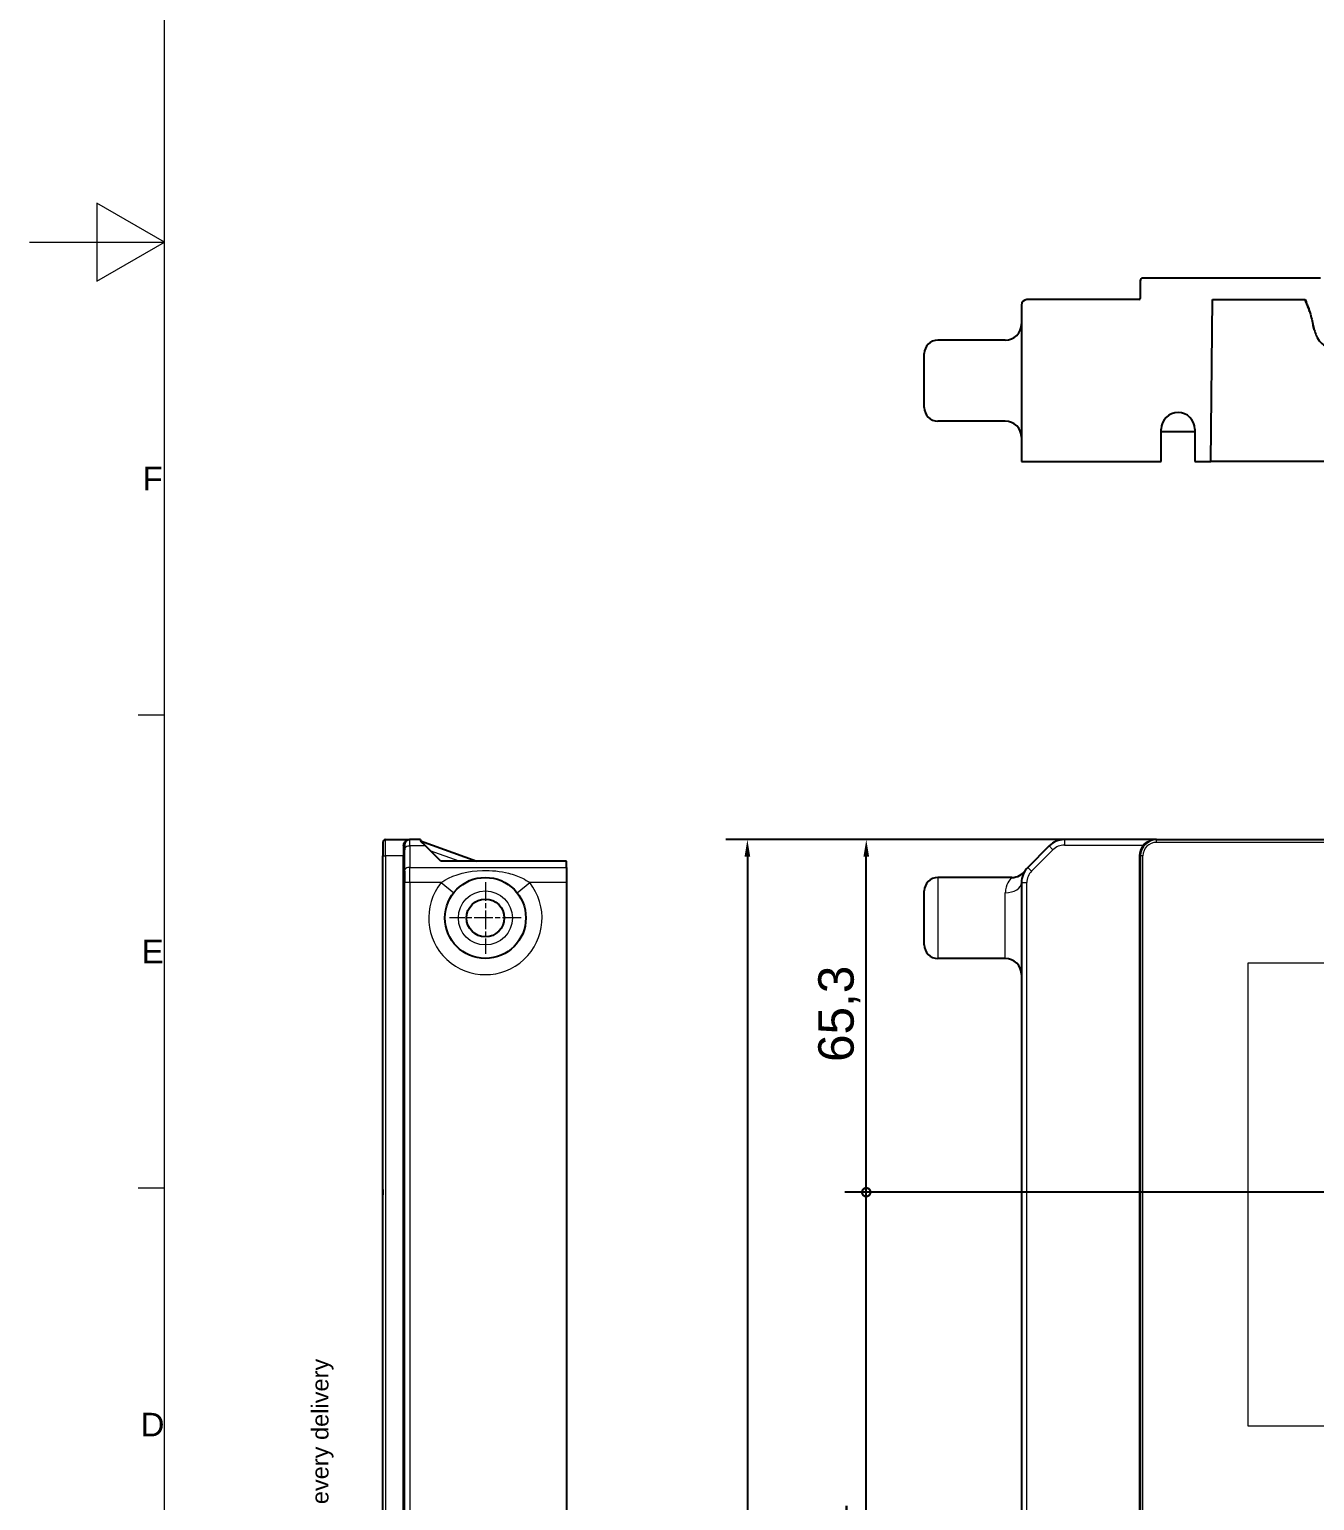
# Model space of a CAD drawing. Header units: millimetres. Extents: x 0 to 1486, y 0 to 1051.
# Drawn here: x 0 to 238, y 292.5 to 565 of the extents above; entities that cross this region are included whole.
import ezdxf

# ---------------------------------------------------------------- set-up
doc = ezdxf.new("R2010")
doc.units = ezdxf.units.MM
doc.header["$LTSCALE"] = 1.25
doc.linetypes.add('CHAIN', pattern=[0.3543, 0.2362, -0.0295, 0.0591, -0.0295])
for name, color, linetype, lineweight, true_color in [('Bemaßungen(DIN)', 7, 'Continuous', 5, 0x262659), ('Detailkreislinien(DIN)', 7, 'Continuous', 9, 0x262659), ('Mittelpunktmarkierung(DIN)', 7, 'Continuous', 9, 0x262659), ('Sichtbare Kanten(DIN)', 7, 'Continuous', 25, 0x262659), ('Sichtbare tangentiale Kanten(DIN)', 7, 'Continuous', 15, 0x1a1a3e), ('Skizziergeometrie(DIN)', 7, 'Continuous', 9, 0x262659), ('Symbole(DIN)', 7, 'Continuous', 15, 0x262659)]:
    doc.layers.add(name, color=color, linetype=linetype, lineweight=lineweight, true_color=true_color)
doc.styles.add('Aktuell-DIN', font='arial.ttf')
doc.styles.add('Aktuell-DINGroßer Text', font='arial.ttf')
doc.dimstyles.new('STANDARD-DIN', dxfattribs={"dimscale": 1.25, "dimtxt": 5.25, "dimasz": 2.5, "dimexe": 3.175, "dimexo": 0, "dimgap": 0.8, "dimtad": 1, "dimrnd": 1e-08, "dimtxsty": 'Aktuell-DINGroßer Text', "dimcen": 0.09, "dimdle": 10, "dimclrd": 256, "dimclre": 256, "dimclrt": 256, "dimazin": 2, "dimtfac": 0.666667, "dimtmove": 0, "dimatfit": 3, "dimfxl": 1, "dimtolj": 1, "dimlwd": 25, "dimlwe": 25, "dimarcsym": 0})

# ---------------------------------------------------------------- blocks, each defined once
blk = doc.blocks.new('Ränder Standardrahmen')
at = {"layer": 'Skizziergeometrie(DIN)'}
for p, q in [((20, 350.42), (16.1, 350.42)), ((20, 280.33), (16.1, 280.33))]:
    blk.add_line(p, q, dxfattribs=at)
at = {"layer": 'Skizziergeometrie(DIN)', "flags": 128}
for points in [[(20, 20), (20, 821), (1169, 821), (1169, 20), (20, 20)], [(0, 420.5), (20, 420.5), (10, 426.27), (10, 414.73), (20, 420.5)]]:
    blk.add_lwpolyline(points, dxfattribs=at)
at = {"layer": 'Symbole(DIN)', "color": 179, "true_color": 0x262659, "char_height": 3.5, "attachment_point": 7, "style": 'Aktuell-DIN'}
for s, insert in [('F', (16.78, 383.71)), ('E', (16.62, 313.63)), ('D', (16.48, 243.54))]:
    blk.add_mtext(s, dxfattribs=dict(at, insert=insert))
blk = doc.blocks.new('2DDetail0')
at = {"layer": 'Detailkreislinien(DIN)', "flags": 128}
blk.add_lwpolyline([(180.53, 245.11), (227.02, 245.11), (227.02, 313.67), (180.53, 313.67), (180.53, 245.11)], dxfattribs=at)
at = {"layer": 'Detailkreislinien(DIN)', "insert": (201.68, 316.05), "char_height": 5.25, "attachment_point": 7, "style": 'Aktuell-DINGroßer Text'}
blk.add_mtext('Z', dxfattribs=at)
blk = doc.blocks.new('*D11')
at = {"layer": 'Bemaßungen(DIN)', "color": 250, "linetype": 'Continuous', "lineweight": 25, "true_color": 0x3f3f3f, "transparency": 16777216}
for p, q in [((208.75, 414.95), (129.01, 414.95)), ((132.98, 411.82), (132.98, 135.07)), ((208.75, 131.95), (129.01, 131.95))]:
    blk.add_line(p, q, dxfattribs=at)
at = {"layer": 'Bemaßungen(DIN)', "color": 250, "linetype": 'Continuous', "true_color": 0x3f3f3f, "transparency": 16777216}
for points in [[(132.46, 411.82), (133.5, 411.82), (132.98, 414.95)], [(132.46, 135.07), (133.5, 135.07), (132.98, 131.95)]]:
    blk.add_solid(points, dxfattribs=at)
at = {"layer": 'Defpoints', "color": 0, "linetype": 'Continuous', "transparency": 16777216}
for p in [(208.75, 414.95), (132.98, 131.95), (208.75, 131.95)]:
    blk.add_point(p, dxfattribs=at)
at = {"layer": 'Bemaßungen(DIN)', "color": 179, "linetype": 'Continuous', "lineweight": 25, "true_color": 0x262659, "transparency": 16777216, "insert": (124.53, 260.13), "char_height": 6.5625, "attachment_point": 1, "rotation": 90, "style": 'Aktuell-DINGroßer Text'}
blk.add_mtext('\\A1;283{\\H4.375;±0,5}', dxfattribs=at)
blk = doc.blocks.new('_DotSmall')
at = {"color": 0, "linetype": 'ByBlock', "const_width": 0.5}
blk.add_lwpolyline([(-0.0625, 0, 1), (0.0625, 0, 1)], format="xyb", close=True, dxfattribs=at)
blk = doc.blocks.new('*D135')
at = {"layer": 'Bemaßungen(DIN)', "color": 250, "linetype": 'Continuous', "lineweight": 25, "true_color": 0x3f3f3f, "transparency": 16777216}
for p, q in [((255, 349.65), (151.03, 349.65)), ((155, 197.25), (155, 349.65)), ((255, 197.25), (151.03, 197.25))]:
    blk.add_line(p, q, dxfattribs=at)
at = {"layer": 'Defpoints', "color": 0, "linetype": 'Continuous', "transparency": 16777216}
for p in [(155, 349.65), (255, 349.65), (255, 197.25)]:
    blk.add_point(p, dxfattribs=at)
at = {"layer": 'Bemaßungen(DIN)', "color": 250, "linetype": 'Continuous', "lineweight": 25, "true_color": 0x3f3f3f, "transparency": 16777216, "xscale": 3.125, "yscale": 3.125, "zscale": 3.125}
for p, rotation in [((155, 349.65), 90), ((155, 197.25), 270)]:
    blk.add_blockref('_DotSmall', p, dxfattribs=dict(at, rotation=rotation))
at = {"layer": 'Bemaßungen(DIN)', "color": 179, "linetype": 'Continuous', "lineweight": 25, "true_color": 0x262659, "transparency": 16777216, "insert": (146.11, 257.13), "char_height": 6.5625, "attachment_point": 1, "rotation": 90, "style": 'Aktuell-DINGroßer Text'}
blk.add_mtext('\\A1;152,4{\\H4.375;±0,1}', dxfattribs=at)
blk = doc.blocks.new('*D136')
at = {"layer": 'Bemaßungen(DIN)', "color": 250, "linetype": 'Continuous', "lineweight": 25, "true_color": 0x3f3f3f, "transparency": 16777216}
for p, q in [((208.75, 414.95), (151.03, 414.95)), ((155, 349.65), (155, 411.82)), ((255, 349.65), (151.03, 349.65))]:
    blk.add_line(p, q, dxfattribs=at)
at = {"layer": 'Bemaßungen(DIN)', "color": 250, "linetype": 'Continuous', "true_color": 0x3f3f3f, "transparency": 16777216}
blk.add_solid([(154.48, 411.82), (155.52, 411.82), (155, 414.95)], dxfattribs=at)
at = {"layer": 'Defpoints', "color": 0, "linetype": 'Continuous', "transparency": 16777216}
for p in [(155, 414.95), (208.75, 414.95), (255, 349.65)]:
    blk.add_point(p, dxfattribs=at)
at = {"layer": 'Bemaßungen(DIN)', "color": 250, "linetype": 'Continuous', "lineweight": 25, "true_color": 0x3f3f3f, "transparency": 16777216, "xscale": 3.125, "yscale": 3.125, "zscale": 3.125, "rotation": 270}
blk.add_blockref('_DotSmall', (155, 349.65), dxfattribs=at)
at = {"layer": 'Bemaßungen(DIN)', "color": 179, "linetype": 'Continuous', "lineweight": 25, "true_color": 0x262659, "transparency": 16777216, "insert": (146.11, 373.77), "char_height": 6.562, "attachment_point": 1, "rotation": 90, "style": 'Aktuell-DINGroßer Text'}
blk.add_mtext('\\A1;65,3', dxfattribs=at)

msp = doc.modelspace()

# ---------------------------------------------------------------- linework, layer by layer
at = {"layer": 'Mittelpunktmarkierung(DIN)', "linetype": 'CHAIN', "ltscale": 11.778699}
for p, q in [((84.4511, 407.0739), (84.4511, 393.8239)), ((91.0761, 400.4489), (77.8261, 400.4489))]:
    msp.add_line(p, q, dxfattribs=at)
at = {"layer": 'Sichtbare Kanten(DIN)'}
for p, q in [((205.7485, 518.4728), (205.7485, 515.1728)), ((239.1335, 518.9728), (206.2485, 518.9728)), ((183.7485, 513.9728), (183.7485, 484.9728)), ((205.5485, 514.9728), (184.7485, 514.9728)), ((218.8485, 484.9728), (219.1103, 514.9728)), ((219.1103, 514.9728), (236.3105, 514.9728)), ((180.7485, 507.4728), (168.2485, 507.4728)), ((165.7485, 494.9728), (165.7485, 504.9728)), ((180.7485, 492.4728), (168.2485, 492.4728)), ((209.6527, 491.135), (209.6485, 490.9728)), ((209.6485, 484.9728), (209.6485, 490.9728)), ((215.8485, 490.4728), (209.6485, 490.4728)), ((215.8485, 490.9728), (215.8442, 491.135)), ((215.8485, 490.9728), (215.8485, 484.9728)), ((183.7485, 484.9728), (209.6485, 484.9728)), ((215.8485, 484.9728), (218.8485, 484.9728)), ((290.7485, 484.9728), (218.8485, 484.9728)), ((65.4511, 414.4489), (65.4511, 411.9489)), ((65.9511, 414.9489), (70.4511, 414.9489)), ((72.4511, 414.9489), (70.4511, 414.9489)), ((72.4511, 414.9489), (72.4511, 414.6989)), ((72.4511, 414.736), (82.8562, 410.9489)), ((72.4511, 414.6989), (73.3726, 413.7773)), ((208.7485, 414.9489), (191.7053, 414.9489)), ((208.7485, 414.9489), (1080.7485, 414.9489)), ((65.4511, 134.9489), (65.4511, 411.9489)), ((69.4511, 413.9489), (69.4511, 413.0702)), ((69.4511, 409.1133), (69.4511, 413.0702)), ((76.2011, 410.9489), (73.3726, 413.7773)), ((188.8769, 413.7773), (184.92, 409.8204)), ((205.7485, 411.9489), (205.7485, 134.9489)), ((69.4511, 409.1133), (69.4511, 406.992)), ((99.4511, 410.9489), (76.2011, 410.9489)), ((99.4511, 409.8204), (99.4511, 410.9489)), ((99.4511, 409.8204), (99.4511, 406.992)), ((69.4511, 284.4842), (69.4511, 406.992)), ((99.4511, 406.992), (99.4511, 284.8481)), ((181.9741, 407.9489), (168.2485, 407.9489)), ((183.7485, 406.992), (183.7485, 284.4842)), ((165.7485, 395.4489), (165.7485, 405.4489)), ((180.7485, 392.9489), (168.2485, 392.9489)), ((65.4461, 350.1388), (65.4461, 354.6489)), ((65.4511, 354.6489), (65.4461, 354.6489)), ((65.4411, 350.1489), (65.4411, 349.1489)), ((65.4461, 350.1489), (65.4411, 350.1489)), ((65.4461, 349.1489), (65.4411, 349.1489)), ((65.4511, 350.1388), (65.4461, 350.1388)), ((65.4511, 349.7989), (65.4461, 349.7989)), ((65.4461, 349.6489), (65.4461, 349.7989)), ((65.4511, 349.6489), (65.4461, 349.6489)), ((65.4461, 349.4989), (65.4461, 349.6489)), ((65.4511, 349.4989), (65.4461, 349.4989)), ((65.4461, 349.159), (65.4511, 349.159)), ((65.4461, 344.6489), (65.4461, 349.159)), ((65.4511, 344.6489), (65.4461, 344.6489))]:
    msp.add_line(p, q, dxfattribs=at)
for radius in [7.5, 3.5]:
    msp.add_circle((84.4511, 400.4489), radius, dxfattribs=at)
for centre, radius, start, end in [((206.2485, 518.4728), 0.5, 90, 180), ((205.5485, 515.1728), 0.2, 270, 0), ((184.7485, 513.9728), 1, 90, 180), ((180.7485, 510.4728), 3, 270, 0), ((168.2485, 504.9728), 2.5, 90, 180), ((168.2485, 494.9728), 2.5, 180, 270), ((212.7485, 490.9728), 3.1, 0, 180), ((180.7485, 489.4728), 3, 0, 90), ((65.9511, 414.4489), 0.5, 90, 180), ((70.4511, 413.9489), 1, 90, 180), ((191.7053, 410.9489), 4, 90, 135), ((208.7485, 411.9489), 3, 90, 180), ((181.9741, 410.9489), 3, 270, 325.579312), ((187.7485, 406.992), 4, 135, 180), ((168.2485, 405.4489), 2.5, 90, 180), ((168.2485, 395.4489), 2.5, 180, 270), ((180.7485, 389.9489), 3, 0, 90)]:
    msp.add_arc(centre, radius, start, end, dxfattribs=at)
for points, knots in [([(236.6354, 514.1038), (236.6248, 514.1291), (236.6139, 514.1553), (236.5688, 514.2631), (236.5335, 514.348), (236.4527, 514.5466), (236.4077, 514.6611), (236.3418, 514.84), (236.318, 514.9076), (236.2962, 514.9728)], [0.935294231, 0.935294231, 0.935294231, 0.935294231, 0.945202066, 0.945202066, 0.975800827, 0.975800827, 1.016637008, 1.016637008, 1.041680404, 1.041680404, 1.041680404, 1.041680404]), ([(236.3105, 514.9728), (236.5099, 514.4216), (236.7622, 513.8758), (237.3462, 512.0571), (237.5499, 511.1928), (237.8855, 509.7264), (238.0453, 509.0024), (238.5469, 507.8673), (238.7982, 507.45), (239.4556, 506.728), (239.8588, 506.4247), (240.8278, 505.9488), (241.37, 505.8374), (243.0598, 505.7322), (244.6229, 505.7846), (247.3578, 505.7672), (247.5251, 505.7381), (249.4336, 505.7854), (249.8108, 505.8045), (251.0803, 505.7525), (251.6368, 505.6945), (252.989, 505.8637), (253.6196, 506.1191), (255.6883, 506.3126), (256.4953, 506.0029), (258.3513, 505.6353), (258.7899, 505.7672), (260.4908, 505.8007), (261.0061, 505.7574), (262.835, 505.7582), (263.0752, 505.7845), (266.1787, 505.764), (267.3022, 505.7434), (268.6213, 505.8461), (269.0392, 505.9356), (269.8922, 506.2716), (270.3319, 506.5618), (271.0126, 507.2252), (271.3472, 507.6556), (271.6762, 508.3966), (271.7114, 508.4811), (271.7448, 508.5662)], [-16.46154156, -16.46154156, -16.46154156, -16.46154156, -14.97995239, -14.97995239, -13.51647103, -13.51647103, -12.09069987, -12.09069987, -11.16858104, -11.16858104, -10.25027779, -10.25027779, -9.13597798, -9.13597798, -7.57976414, -7.57976414, -6.60155491, -6.60155491, -6.07000301, -6.07000301, -5.53400032, -5.53400032, -4.90379608, -4.90379608, -4.02141402, -4.02141402, -2.95520717, -2.95520717, -2.25230271, -2.25230271, -1.70004465, -1.70004465, -1.31544792, -1.31544792, -1.03670803, -1.03670803, -0.68928245, -0.68928245, -0.38743498, -0.38743498, -0.34880367, -0.34880367, -0.34880367, -0.34880367]), ([(236.9215, 513.3584), (236.9167, 513.3716), (236.9103, 513.3892), (236.8797, 513.4727), (236.8444, 513.5674), (236.776, 513.7457), (236.746, 513.823), (236.6765, 514), (236.6447, 514.0804), (236.613, 514.1606), (236.6046, 514.1818), (236.5953, 514.2051), (236.5934, 514.2099), (236.5934, 514.2099)], [0.529235962, 0.529235962, 0.529235962, 0.529235962, 0.549478199, 0.549478199, 0.609096177, 0.609096177, 0.648585374, 0.648585374, 0.695785286, 0.695785286, 0.725588267, 0.725588267, 0.750506382, 0.750506382, 0.750506382, 0.750506382]), ([(237.1264, 512.7357), (237.1264, 512.7357), (237.1264, 512.7357), (237.1264, 512.7357), (237.1264, 512.7357), (237.1264, 512.7358), (237.1264, 512.7358), (237.1261, 512.7369), (237.1258, 512.7378), (237.1224, 512.7488), (237.1198, 512.7576), (237.1113, 512.7855), (237.1075, 512.7976), (237.1008, 512.8194), (237.1118, 512.7841), (237.0913, 512.8497), (237.0741, 512.9046), (237.0249, 513.0561), (236.9855, 513.1739), (236.9291, 513.3375), (236.9163, 513.373), (236.9132, 513.3818), (236.913, 513.3823), (236.913, 513.3823)], [0, 0, 0, 0, 0.000011806, 0.000011806, 0.000048735, 0.000048735, 0.000128602, 0.000128602, 0.001832434, 0.001832434, 0.020010592, 0.020010592, 0.068516012, 0.068516012, 0.177530956, 0.177530956, 0.250175921, 0.250175921, 0.326352277, 0.326352277, 0.402317565, 0.402317565, 0.413940778, 0.413940778, 0.413940778, 0.413940778]), ([(237.996, 509.3212), (237.9879, 509.3496), (237.9715, 509.4078), (237.9243, 509.5831), (237.8913, 509.7096), (237.8353, 509.9371), (237.8139, 510.0267), (237.7838, 510.1537), (237.7742, 510.1948), (237.7693, 510.2156), (237.7687, 510.2182), (237.7687, 510.2182)], [0.085666531, 0.085666531, 0.085666531, 0.085666531, 0.148227202, 0.148227202, 0.217433922, 0.217433922, 0.256955137, 0.256955137, 0.298595174, 0.298595174, 0.313181065, 0.313181065, 0.313181065, 0.313181065])]:
    msp.add_open_spline(points, degree=3, knots=knots, dxfattribs=at)
at = {"layer": 'Sichtbare tangentiale Kanten(DIN)'}
for p, q in [((65.9511, 411.9489), (65.9511, 414.9489)), ((70.4511, 413.7773), (70.4511, 414.9489)), ((191.7053, 414.9489), (191.7053, 413.9489)), ((208.7485, 414.4489), (208.7485, 414.9489)), ((1080.7485, 414.4489), (208.7485, 414.4489)), ((65.4511, 411.9489), (65.9511, 411.9489)), ((69.2511, 411.9489), (65.9511, 411.9489)), ((65.9511, 411.9489), (65.9511, 134.9489)), ((69.2511, 413.8239), (69.2511, 411.9489)), ((69.4511, 411.9489), (69.2511, 411.9489)), ((69.2511, 134.9489), (69.2511, 411.9489)), ((70.4511, 413.7773), (70.4511, 409.8204)), ((73.3726, 413.7773), (70.4511, 413.7773)), ((79.6056, 410.9489), (74.2528, 412.8971)), ((185.6271, 409.1133), (189.584, 413.0702)), ((188.8769, 413.7773), (189.584, 413.0702)), ((191.7053, 413.9489), (206.2505, 413.9489)), ((205.5485, 411.9489), (205.5485, 134.9489)), ((205.5485, 411.9489), (205.7485, 411.9489)), ((206.2485, 411.9489), (205.7485, 411.9489)), ((206.2485, 134.9489), (206.2485, 411.9489)), ((206.2505, 413.9489), (206.4066, 413.8239)), ((70.4511, 406.992), (70.4511, 409.8204)), ((70.4511, 409.8204), (99.4511, 409.8204)), ((184.92, 409.8204), (185.6271, 409.1133)), ((70.4511, 406.992), (69.4511, 406.992)), ((70.4511, 406.992), (70.4511, 284.4842)), ((76.239, 406.992), (70.4511, 406.992)), ((76.239, 406.992), (78.5853, 405.1225)), ((90.3168, 405.1225), (92.6631, 406.992)), ((99.4511, 406.992), (92.6631, 406.992)), ((168.2485, 407.9489), (168.2485, 392.9489)), ((183.7485, 406.992), (184.7485, 406.992)), ((184.7485, 284.4842), (184.7485, 406.992)), ((180.7485, 392.9489), (180.7485, 405.1225))]:
    msp.add_line(p, q, dxfattribs=at)
msp.add_circle((84.4511, 400.4489), 5, dxfattribs=at)
for centre, radius, start, end in [((208.7485, 411.9489), 2.5, 90, 180), ((191.7053, 410.9489), 3, 90, 135), ((208.7485, 411.9489), 3.2, 141.317813, 180), ((187.7485, 406.992), 3, 135, 180), ((84.4511, 400.4489), 10.5, 141.452976, 38.547024)]:
    msp.add_arc(centre, radius, start, end, dxfattribs=at)
for centre, major_axis, ratio in [((69.2511, 413.9489), (0.2, 0), 0.625), ((70.4511, 413.0702), (-1, 0), 0.70710678), ((70.4511, 409.1133), (-1, 0), 0.70710678), ((180.7485, 406.992), (3, 0), 0.62315674)]:
    msp.add_ellipse(centre, major_axis=major_axis, ratio=ratio, start_param=4.71238898, end_param=6.28318531, dxfattribs=at)
for points, knots in [([(69.2511, 413.8239), (69.2511, 413.9409), (69.2706, 414.0515), (69.3554, 414.3124), (69.4396, 414.4463), (69.6694, 414.6975), (69.8235, 414.7972), (70.137, 414.9202), (70.2949, 414.9489), (70.4511, 414.9489)], [-0.312131959, -0.312131959, -0.312131959, -0.312131959, -0.264158603, -0.264158603, -0.187401234, -0.187401234, -0.088918247, -0.088918247, 0.000766415, 0.000766415, 0.000766415, 0.000766415]), ([(208.7485, 414.9489), (208.4935, 414.9489), (208.2358, 414.9234), (207.7036, 414.814), (207.4305, 414.7254), (206.9597, 414.5022), (206.7616, 414.3832), (206.4605, 414.1512), (206.3504, 414.0529), (206.2505, 413.9489)], [-0.000766415, -0.000766415, -0.000766415, -0.000766415, 0.088918247, 0.088918247, 0.187401234, 0.187401234, 0.264158603, 0.264158603, 0.312131959, 0.312131959, 0.312131959, 0.312131959]), ([(76.239, 406.992), (76.4553, 407.1471), (76.6856, 407.2964), (78.7673, 408.5184), (81.2766, 409.1701), (85.586, 409.2928), (87.2522, 409.1106), (89.6769, 408.4898), (90.5396, 408.1769), (91.8097, 407.549), (92.2611, 407.2803), (92.6631, 406.992)], [-1.89518461, -1.89518461, -1.89518461, -1.89518461, -1.79106717, -1.79106717, -0.99847738, -0.99847738, -0.50310876, -0.50310876, -0.19350337, -0.19350337, 0, 0, 0, 0]), ([(181.9729, 407.9487), (181.9736, 407.9488), (181.9711, 407.9458), (181.8751, 407.8452), (181.0044, 407.0305), (180.7643, 405.503), (180.7485, 405.3164), (180.7485, 405.1225)], [0.946538016, 0.946538016, 0.946538016, 0.946538016, 0.998477379, 0.998477379, 1.791067174, 1.791067174, 1.895184608, 1.895184608, 1.895184608, 1.895184608])]:
    msp.add_open_spline(points, degree=3, knots=knots, dxfattribs=at)

# ---------------------------------------------------------------- block references
at = {"xscale": 1.25, "yscale": 1.25, "zscale": 1.25}
msp.add_blockref('Ränder Standardrahmen', (0, 0), dxfattribs=at)
at = {"layer": 'Detailkreislinien(DIN)', "xscale": 1.25, "yscale": 1.25, "zscale": 1.25}
msp.add_blockref('2DDetail0', (0, 0), dxfattribs=at)

# ---------------------------------------------------------------- texts
at = {"layer": 'Symbole(DIN)', "color": 179, "true_color": 0x262659, "insert": (56.3302, 247.71), "char_height": 6.5625, "width": 71.081841, "attachment_point": 7, "rotation": 90, "line_spacing_factor": 0.570124, "style": 'Aktuell-DINGroßer Text'}
msp.add_mtext('{\\H1x;QR-Code\\P\\H0.47619x;have to be clarified for every delivery\\H2.33415x; }', dxfattribs=at)

# ---------------------------------------------------------------- dimensions: what is measured, and where the dimension line sits
at = {"layer": 'Bemaßungen(DIN)', "color": 250, "linetype": 'Continuous', "lineweight": 25, "true_color": 0x3f3f3f}
for base, p1, p2, angle, override, picture, middle in [((132.9833, 131.9489), (208.7485, 414.9489), (208.7485, 131.9489), 270, {"dimgap": 0.8, "dimdec": 2, "dimtol": 1, "dimlim": 0, "dimtp": 0.5, "dimtm": 0.5, "dimtdec": 2, "dimtofl": 0, "dimatfit": 1}, '*D11', (132.9833, 273.4489)), ((154.9985, 414.9489), (254.9985, 349.6489), (208.7485, 414.9489), 90, {"dimgap": 0.8, "dimdec": 2, "dimblk1": 'DotSmall', "dimsah": 1, "dimdle": 0, "dimtol": 0, "dimlim": 0, "dimtp": 0, "dimtm": 0, "dimtdec": 2, "dimtofl": 0, "dimatfit": 1}, '*D136', (154.9985, 382.3114)), ((154.9985, 349.6489), (254.9985, 197.2489), (254.9985, 349.6489), 90, {"dimgap": 0.8, "dimdec": 2, "dimblk1": 'DotSmall', "dimblk2": 'DotSmall', "dimsah": 1, "dimdle": 0, "dimtol": 1, "dimlim": 0, "dimtp": 0.1, "dimtm": 0.1, "dimtdec": 2, "dimtofl": 0, "dimatfit": 1}, '*D135', (154.9985, 273.4614))]:
    dim = msp.add_linear_dim(base=base, p1=p1, p2=p2, angle=angle, dimstyle='STANDARD-DIN', override=override, dxfattribs=at)
    dim.commit()
    dim.dimension.update_dxf_attribs({"geometry": picture, "text_midpoint": middle, "dimtype": 160})

doc.saveas('drawing.dxf')
